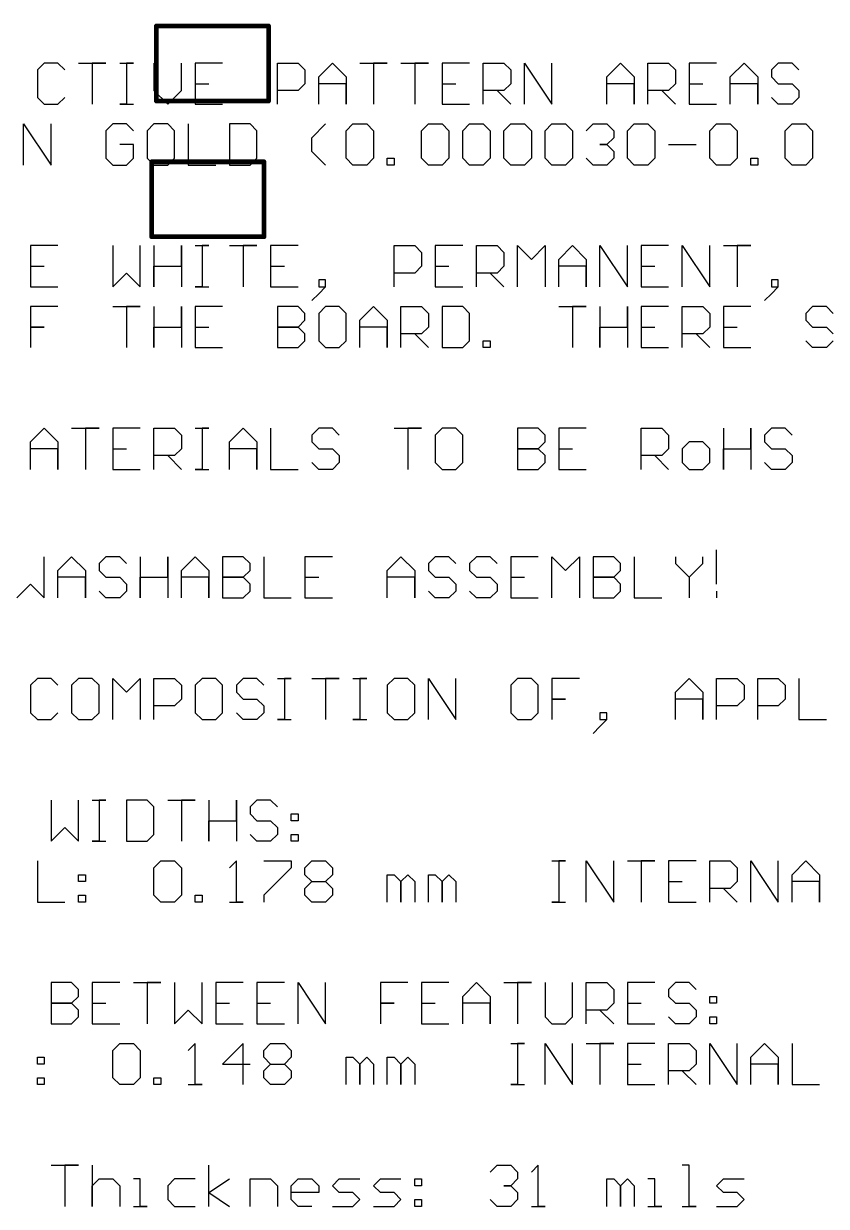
# Model space of a CAD drawing. Header units: millimetres. Extents: x 1.5 to 19.4, y 0 to 11.5.
# Drawn here: x 11.621 to 13.309, y 6.268 to 8.754 of the extents above; entities that cross this region are included whole.
import ezdxf

# ---------------------------------------------------------------- set-up
doc = ezdxf.new("R2010")
doc.units = ezdxf.units.MM
doc.header["$MEASUREMENT"] = 0
doc.layers.add('DrillDrawing', color=1, linetype='Continuous')
doc.layers.add('Mechanical17', color=56, linetype='Continuous')

msp = doc.modelspace()

# ---------------------------------------------------------------- linework, layer by layer
at = {"layer": 'DrillDrawing', "const_width": 0.01}
for points in [[(11.8996, 8.5915), (11.8996, 8.749)], [(11.8996, 8.749), (12.1358, 8.749)], [(12.1358, 8.5915), (12.1358, 8.749)], [(11.8996, 8.5915), (12.1358, 8.5915)], [(11.8898, 8.4636), (12.126, 8.4636)], [(11.8898, 8.3061), (11.8898, 8.4636)], [(12.126, 8.3061), (12.126, 8.4636)], [(11.8898, 8.3061), (12.126, 8.3061)]]:
    msp.add_lwpolyline(points, dxfattribs=at)
at = {"layer": 'DrillDrawing', "const_width": 0.005}
for points in [[(11.8971, 8.749, 1), (11.9021, 8.749, 1)], [(11.8971, 8.749, 1), (11.9021, 8.749, 1)], [(12.1333, 8.749, 1), (12.1383, 8.749, 1)], [(12.1333, 8.749, 1), (12.1383, 8.749, 1)], [(11.8971, 8.5915, 1), (11.9021, 8.5915, 1)], [(11.8971, 8.5915, 1), (11.9021, 8.5915, 1)], [(12.1333, 8.5915, 1), (12.1383, 8.5915, 1)], [(12.1333, 8.5915, 1), (12.1383, 8.5915, 1)], [(11.8873, 8.4636, 1), (11.8923, 8.4636, 1)], [(11.8873, 8.4636, 1), (11.8923, 8.4636, 1)], [(12.1235, 8.4636, 1), (12.1285, 8.4636, 1)], [(12.1235, 8.4636, 1), (12.1285, 8.4636, 1)], [(11.8873, 8.3061, 1), (11.8923, 8.3061, 1)], [(11.8873, 8.3061, 1), (11.8923, 8.3061, 1)], [(12.1235, 8.3061, 1), (12.1285, 8.3061, 1)], [(12.1235, 8.3061, 1), (12.1285, 8.3061, 1)]]:
    msp.add_lwpolyline(points, format="xyb", close=True, dxfattribs=at)
at = {"layer": 'Mechanical17'}
for p, q in [((11.6638, 8.6711), (11.6494, 8.6566)), ((11.6494, 8.6566), (11.6494, 8.5989)), ((11.6927, 8.6711), (11.6638, 8.6711)), ((11.7071, 8.6566), (11.6927, 8.6711)), ((11.736, 8.6711), (11.7937, 8.6711)), ((11.7937, 8.6711), (11.7648, 8.6711)), ((11.7648, 8.6711), (11.7648, 8.5845)), ((11.8226, 8.6711), (11.8514, 8.6711)), ((11.8514, 8.6711), (11.837, 8.6711)), ((11.837, 8.6711), (11.837, 8.5845)), ((11.8947, 8.6711), (11.8947, 8.6133)), ((11.9524, 8.6133), (11.9524, 8.6711)), ((12.039, 8.6711), (11.9813, 8.6711)), ((11.9813, 8.6711), (11.9813, 8.5845)), ((12.1545, 8.5845), (12.1545, 8.6711)), ((12.1545, 8.6711), (12.1978, 8.6711)), ((12.1978, 8.6711), (12.2122, 8.6566)), ((12.2122, 8.6566), (12.2122, 8.6278)), ((12.2411, 8.6422), (12.2699, 8.6711)), ((12.2699, 8.6711), (12.2988, 8.6422)), ((12.3276, 8.6711), (12.3854, 8.6711)), ((12.3854, 8.6711), (12.3565, 8.6711)), ((12.3565, 8.6711), (12.3565, 8.5845)), ((12.4142, 8.6711), (12.472, 8.6711)), ((12.472, 8.6711), (12.4431, 8.6711)), ((12.4431, 8.6711), (12.4431, 8.5845)), ((12.5585, 8.6711), (12.5008, 8.6711)), ((12.5008, 8.6711), (12.5008, 8.5845)), ((12.5874, 8.5845), (12.5874, 8.6711)), ((12.5874, 8.6711), (12.6307, 8.6711)), ((12.6307, 8.6711), (12.6451, 8.6566)), ((12.6451, 8.6566), (12.6451, 8.6278)), ((12.674, 8.5845), (12.674, 8.6711)), ((12.674, 8.6711), (12.7317, 8.5845)), ((12.7317, 8.5845), (12.7317, 8.6711)), ((12.8472, 8.6422), (12.876, 8.6711)), ((12.876, 8.6711), (12.9049, 8.6422)), ((12.9337, 8.5845), (12.9337, 8.6711)), ((12.9337, 8.6711), (12.977, 8.6711)), ((12.977, 8.6711), (12.9915, 8.6566)), ((12.9915, 8.6566), (12.9915, 8.6278)), ((13.0781, 8.6711), (13.0203, 8.6711)), ((13.0203, 8.6711), (13.0203, 8.5845)), ((13.1069, 8.6422), (13.1358, 8.6711)), ((13.1358, 8.6711), (13.1646, 8.6422)), ((13.2079, 8.6711), (13.1935, 8.6566)), ((13.1935, 8.6566), (13.1935, 8.6422)), ((13.2368, 8.6711), (13.2079, 8.6711)), ((13.2512, 8.6566), (13.2368, 8.6711)), ((11.9813, 8.6278), (12.0102, 8.6278)), ((12.2122, 8.6278), (12.1978, 8.6133)), ((12.2411, 8.5845), (12.2411, 8.6422)), ((12.2988, 8.6278), (12.2411, 8.6278)), ((12.2988, 8.6422), (12.2988, 8.5845)), ((12.2988, 8.5845), (12.2988, 8.6278)), ((12.5008, 8.6278), (12.5297, 8.6278)), ((12.6451, 8.6278), (12.6307, 8.6133)), ((12.8472, 8.5845), (12.8472, 8.6422)), ((12.9049, 8.6278), (12.8472, 8.6278)), ((12.9049, 8.6422), (12.9049, 8.5845)), ((12.9049, 8.5845), (12.9049, 8.6278)), ((12.9915, 8.6278), (12.977, 8.6133)), ((13.0203, 8.6278), (13.0492, 8.6278)), ((13.1069, 8.5845), (13.1069, 8.6422)), ((13.1646, 8.6278), (13.1069, 8.6278)), ((13.1646, 8.6422), (13.1646, 8.5845)), ((13.1646, 8.5845), (13.1646, 8.6278)), ((13.1935, 8.6422), (13.2079, 8.6278)), ((13.2079, 8.6278), (13.2368, 8.6278)), ((13.2368, 8.6278), (13.2512, 8.6133)), ((11.8947, 8.6133), (11.9236, 8.5845)), ((11.9236, 8.5845), (11.9524, 8.6133)), ((12.1978, 8.6133), (12.1545, 8.6133)), ((12.6307, 8.6133), (12.5874, 8.6133)), ((12.6163, 8.6133), (12.6451, 8.5845)), ((12.977, 8.6133), (12.9337, 8.6133)), ((12.9626, 8.6133), (12.9915, 8.5845)), ((13.2512, 8.6133), (13.2512, 8.5989)), ((11.6494, 8.5989), (11.6638, 8.5845)), ((11.6638, 8.5845), (11.6927, 8.5845)), ((11.6927, 8.5845), (11.7071, 8.5989)), ((11.837, 8.5845), (11.8226, 8.5845)), ((11.8226, 8.5845), (11.8514, 8.5845)), ((11.9813, 8.5845), (12.039, 8.5845)), ((12.5008, 8.5845), (12.5585, 8.5845)), ((13.0203, 8.5845), (13.0781, 8.5845)), ((13.2079, 8.5845), (13.1935, 8.5989)), ((13.2368, 8.5845), (13.2079, 8.5845)), ((13.2512, 8.5989), (13.2368, 8.5845)), ((11.6205, 8.4566), (11.6205, 8.5432)), ((11.6205, 8.5432), (11.6782, 8.4566)), ((11.6782, 8.4566), (11.6782, 8.5432)), ((11.8081, 8.5432), (11.7937, 8.5287)), ((11.7937, 8.5287), (11.7937, 8.471)), ((11.837, 8.5432), (11.8081, 8.5432)), ((11.8514, 8.5287), (11.837, 8.5432)), ((11.8947, 8.5432), (11.8803, 8.5287)), ((11.8803, 8.5287), (11.8803, 8.471)), ((11.9236, 8.5432), (11.8947, 8.5432)), ((11.938, 8.5287), (11.9236, 8.5432)), ((11.938, 8.471), (11.938, 8.5287)), ((11.9669, 8.5432), (11.9669, 8.4566)), ((12.0535, 8.5432), (12.0535, 8.4566)), ((12.0967, 8.5432), (12.0535, 8.5432)), ((12.1112, 8.5287), (12.0967, 8.5432)), ((12.1112, 8.471), (12.1112, 8.5287)), ((12.2266, 8.5143), (12.2555, 8.5432)), ((12.2988, 8.5287), (12.3132, 8.5432)), ((12.2988, 8.471), (12.2988, 8.5287)), ((12.3132, 8.5432), (12.3421, 8.5432)), ((12.3421, 8.5432), (12.3565, 8.5287)), ((12.3565, 8.5287), (12.3565, 8.471)), ((12.4575, 8.5287), (12.472, 8.5432)), ((12.4575, 8.471), (12.4575, 8.5287)), ((12.472, 8.5432), (12.5008, 8.5432)), ((12.5008, 8.5432), (12.5152, 8.5287)), ((12.5152, 8.5287), (12.5152, 8.471)), ((12.5441, 8.5287), (12.5585, 8.5432)), ((12.5441, 8.471), (12.5441, 8.5287)), ((12.5585, 8.5432), (12.5874, 8.5432)), ((12.5874, 8.5432), (12.6018, 8.5287)), ((12.6018, 8.5287), (12.6018, 8.471)), ((12.6307, 8.5287), (12.6451, 8.5432)), ((12.6307, 8.471), (12.6307, 8.5287)), ((12.6451, 8.5432), (12.674, 8.5432)), ((12.674, 8.5432), (12.6884, 8.5287)), ((12.6884, 8.5287), (12.6884, 8.471)), ((12.7173, 8.5287), (12.7317, 8.5432)), ((12.7173, 8.471), (12.7173, 8.5287)), ((12.7317, 8.5432), (12.7606, 8.5432)), ((12.7606, 8.5432), (12.775, 8.5287)), ((12.775, 8.5287), (12.775, 8.471)), ((12.8039, 8.5287), (12.8183, 8.5432)), ((12.8183, 8.5432), (12.8472, 8.5432)), ((12.8472, 8.5432), (12.8616, 8.5287)), ((12.8616, 8.5287), (12.8616, 8.5143)), ((12.8905, 8.5287), (12.9049, 8.5432)), ((12.8905, 8.471), (12.8905, 8.5287)), ((12.9049, 8.5432), (12.9337, 8.5432)), ((12.9337, 8.5432), (12.9482, 8.5287)), ((12.9482, 8.5287), (12.9482, 8.471)), ((13.0636, 8.5287), (13.0781, 8.5432)), ((13.0636, 8.471), (13.0636, 8.5287)), ((13.0781, 8.5432), (13.1069, 8.5432)), ((13.1069, 8.5432), (13.1213, 8.5287)), ((13.1213, 8.5287), (13.1213, 8.471)), ((13.2224, 8.5287), (13.2368, 8.5432)), ((13.2224, 8.471), (13.2224, 8.5287)), ((13.2368, 8.5432), (13.2657, 8.5432)), ((13.2657, 8.5432), (13.2801, 8.5287)), ((13.2801, 8.5287), (13.2801, 8.471)), ((12.2266, 8.4854), (12.2266, 8.5143)), ((12.8616, 8.5143), (12.8472, 8.4999)), ((11.8514, 8.4999), (11.8226, 8.4999)), ((11.8514, 8.471), (11.8514, 8.4999)), ((12.2555, 8.4566), (12.2266, 8.4854)), ((12.8472, 8.4999), (12.8327, 8.4999)), ((12.8327, 8.4999), (12.8472, 8.4999)), ((12.8472, 8.4999), (12.8616, 8.4854)), ((12.8616, 8.4854), (12.8616, 8.471)), ((12.977, 8.4999), (13.0348, 8.4999)), ((11.7937, 8.471), (11.8081, 8.4566)), ((11.8081, 8.4566), (11.837, 8.4566)), ((11.837, 8.4566), (11.8514, 8.471)), ((11.8803, 8.471), (11.8947, 8.4566)), ((11.8947, 8.4566), (11.9236, 8.4566)), ((11.9236, 8.4566), (11.938, 8.471)), ((11.9669, 8.4566), (12.0246, 8.4566)), ((12.0535, 8.4566), (12.0967, 8.4566)), ((12.0967, 8.4566), (12.1112, 8.471)), ((12.3132, 8.4566), (12.2988, 8.471)), ((12.3421, 8.4566), (12.3132, 8.4566)), ((12.3565, 8.471), (12.3421, 8.4566)), ((12.3854, 8.4566), (12.3854, 8.471)), ((12.3854, 8.471), (12.3998, 8.471)), ((12.3998, 8.4566), (12.3854, 8.4566)), ((12.3998, 8.471), (12.3998, 8.4566)), ((12.472, 8.4566), (12.4575, 8.471)), ((12.5008, 8.4566), (12.472, 8.4566)), ((12.5152, 8.471), (12.5008, 8.4566)), ((12.5585, 8.4566), (12.5441, 8.471)), ((12.5874, 8.4566), (12.5585, 8.4566)), ((12.6018, 8.471), (12.5874, 8.4566)), ((12.6451, 8.4566), (12.6307, 8.471)), ((12.674, 8.4566), (12.6451, 8.4566)), ((12.6884, 8.471), (12.674, 8.4566)), ((12.7317, 8.4566), (12.7173, 8.471)), ((12.7606, 8.4566), (12.7317, 8.4566)), ((12.775, 8.471), (12.7606, 8.4566)), ((12.8183, 8.4566), (12.8039, 8.471)), ((12.8472, 8.4566), (12.8183, 8.4566)), ((12.8616, 8.471), (12.8472, 8.4566)), ((12.9049, 8.4566), (12.8905, 8.471)), ((12.9337, 8.4566), (12.9049, 8.4566)), ((12.9482, 8.471), (12.9337, 8.4566)), ((13.0781, 8.4566), (13.0636, 8.471)), ((13.1069, 8.4566), (13.0781, 8.4566)), ((13.1213, 8.471), (13.1069, 8.4566)), ((13.1502, 8.4566), (13.1502, 8.471)), ((13.1502, 8.471), (13.1646, 8.471)), ((13.1646, 8.4566), (13.1502, 8.4566)), ((13.1646, 8.471), (13.1646, 8.4566)), ((13.2368, 8.4566), (13.2224, 8.471)), ((13.2657, 8.4566), (13.2368, 8.4566)), ((13.2801, 8.471), (13.2657, 8.4566)), ((11.6927, 8.2874), (11.635, 8.2874)), ((11.635, 8.2874), (11.635, 8.2008)), ((11.8081, 8.2874), (11.8081, 8.2008)), ((11.8658, 8.2008), (11.8658, 8.2874)), ((11.8947, 8.2874), (11.8947, 8.2008)), ((11.9524, 8.2441), (11.9524, 8.2874)), ((11.9524, 8.2874), (11.9524, 8.2008)), ((11.9813, 8.2874), (12.0102, 8.2874)), ((12.0102, 8.2874), (11.9957, 8.2874)), ((11.9957, 8.2874), (11.9957, 8.2008)), ((12.0535, 8.2874), (12.1112, 8.2874)), ((12.1112, 8.2874), (12.0823, 8.2874)), ((12.0823, 8.2874), (12.0823, 8.2008)), ((12.1978, 8.2874), (12.14, 8.2874)), ((12.14, 8.2874), (12.14, 8.2008)), ((12.3998, 8.2008), (12.3998, 8.2874)), ((12.3998, 8.2874), (12.4431, 8.2874)), ((12.4431, 8.2874), (12.4575, 8.2729)), ((12.5441, 8.2874), (12.4864, 8.2874)), ((12.4864, 8.2874), (12.4864, 8.2008)), ((12.573, 8.2008), (12.573, 8.2874)), ((12.573, 8.2874), (12.6163, 8.2874)), ((12.6163, 8.2874), (12.6307, 8.2729)), ((12.6596, 8.2008), (12.6596, 8.2874)), ((12.6596, 8.2874), (12.6884, 8.2585)), ((12.6884, 8.2585), (12.7173, 8.2874)), ((12.7173, 8.2874), (12.7173, 8.2008)), ((12.7461, 8.2585), (12.775, 8.2874)), ((12.775, 8.2874), (12.8039, 8.2585)), ((12.8327, 8.2008), (12.8327, 8.2874)), ((12.8327, 8.2874), (12.8905, 8.2008)), ((12.8905, 8.2008), (12.8905, 8.2874)), ((12.977, 8.2874), (12.9193, 8.2874)), ((12.9193, 8.2874), (12.9193, 8.2008)), ((13.0059, 8.2008), (13.0059, 8.2874)), ((13.0059, 8.2874), (13.0636, 8.2008)), ((13.0636, 8.2008), (13.0636, 8.2874)), ((13.0925, 8.2874), (13.1502, 8.2874)), ((13.1502, 8.2874), (13.1213, 8.2874)), ((13.1213, 8.2874), (13.1213, 8.2008)), ((12.4575, 8.2729), (12.4575, 8.2441)), ((12.6307, 8.2729), (12.6307, 8.2441)), ((12.7461, 8.2008), (12.7461, 8.2585)), ((12.8039, 8.2585), (12.8039, 8.2008)), ((11.635, 8.2441), (11.6638, 8.2441)), ((11.8081, 8.2008), (11.837, 8.2296)), ((11.837, 8.2296), (11.8658, 8.2008)), ((11.8947, 8.2008), (11.8947, 8.2441)), ((11.8947, 8.2441), (11.9524, 8.2441)), ((12.14, 8.2441), (12.1689, 8.2441)), ((12.4431, 8.2296), (12.3998, 8.2296)), ((12.4575, 8.2441), (12.4431, 8.2296)), ((12.4864, 8.2441), (12.5152, 8.2441)), ((12.6163, 8.2296), (12.573, 8.2296)), ((12.6018, 8.2296), (12.6307, 8.2008)), ((12.6307, 8.2441), (12.6163, 8.2296)), ((12.8039, 8.2441), (12.7461, 8.2441)), ((12.8039, 8.2008), (12.8039, 8.2441)), ((12.9193, 8.2441), (12.9482, 8.2441)), ((12.2555, 8.2152), (12.2411, 8.2152)), ((12.2411, 8.2152), (12.2411, 8.2008)), ((12.2555, 8.2008), (12.2555, 8.2152)), ((13.2079, 8.2152), (13.1935, 8.2152)), ((13.1935, 8.2152), (13.1935, 8.2008)), ((13.2079, 8.2008), (13.2079, 8.2152)), ((11.635, 8.2008), (11.6927, 8.2008)), ((11.9957, 8.2008), (11.9813, 8.2008)), ((11.9813, 8.2008), (12.0102, 8.2008)), ((12.14, 8.2008), (12.1978, 8.2008)), ((12.2411, 8.1863), (12.2266, 8.1719)), ((12.2411, 8.1863), (12.2555, 8.2008)), ((12.2411, 8.2008), (12.2555, 8.2008)), ((12.2555, 8.2008), (12.2411, 8.1863)), ((12.4864, 8.2008), (12.5441, 8.2008)), ((12.9193, 8.2008), (12.977, 8.2008)), ((13.1935, 8.1863), (13.1791, 8.1719)), ((13.1935, 8.1863), (13.2079, 8.2008)), ((13.1935, 8.2008), (13.2079, 8.2008)), ((13.2079, 8.2008), (13.1935, 8.1863)), ((11.6927, 8.1594), (11.635, 8.1594)), ((11.635, 8.1594), (11.635, 8.1162)), ((11.8081, 8.1594), (11.8658, 8.1594)), ((11.8658, 8.1594), (11.837, 8.1594)), ((11.837, 8.1594), (11.837, 8.0729)), ((11.8947, 8.1594), (11.8947, 8.0729)), ((11.9524, 8.1162), (11.9524, 8.1594)), ((11.9524, 8.1594), (11.9524, 8.0729)), ((12.039, 8.1594), (11.9813, 8.1594)), ((11.9813, 8.1594), (11.9813, 8.0729)), ((12.1545, 8.1594), (12.1545, 8.0729)), ((12.1978, 8.1594), (12.1545, 8.1594)), ((12.2122, 8.145), (12.1978, 8.1594)), ((12.2555, 8.1594), (12.2411, 8.145)), ((12.2843, 8.1594), (12.2555, 8.1594)), ((12.2988, 8.145), (12.2843, 8.1594)), ((12.3276, 8.1306), (12.3565, 8.1594)), ((12.3565, 8.1594), (12.3854, 8.1306)), ((12.4142, 8.0729), (12.4142, 8.1594)), ((12.4142, 8.1594), (12.4575, 8.1594)), ((12.4575, 8.1594), (12.472, 8.145)), ((12.5008, 8.1594), (12.5008, 8.0729)), ((12.5441, 8.1594), (12.5008, 8.1594)), ((12.5585, 8.145), (12.5441, 8.1594)), ((12.7461, 8.1594), (12.8039, 8.1594)), ((12.8039, 8.1594), (12.775, 8.1594)), ((12.775, 8.1594), (12.775, 8.0729)), ((12.8327, 8.1594), (12.8327, 8.0729)), ((12.8905, 8.1162), (12.8905, 8.1594)), ((12.8905, 8.1594), (12.8905, 8.0729)), ((12.977, 8.1594), (12.9193, 8.1594)), ((12.9193, 8.1594), (12.9193, 8.0729)), ((13.0059, 8.0729), (13.0059, 8.1594)), ((13.0059, 8.1594), (13.0492, 8.1594)), ((13.0492, 8.1594), (13.0636, 8.145)), ((13.1502, 8.1594), (13.0925, 8.1594)), ((13.0925, 8.1594), (13.0925, 8.0729)), ((13.2801, 8.1594), (13.2657, 8.145)), ((13.309, 8.1594), (13.2801, 8.1594)), ((13.3234, 8.145), (13.309, 8.1594)), ((12.1978, 8.1162), (12.2122, 8.1306)), ((12.2122, 8.1306), (12.2122, 8.145)), ((12.2411, 8.145), (12.2411, 8.0873)), ((12.2988, 8.0873), (12.2988, 8.145)), ((12.3276, 8.0729), (12.3276, 8.1306)), ((12.3854, 8.1306), (12.3854, 8.0729)), ((12.472, 8.145), (12.472, 8.1162)), ((12.5585, 8.0873), (12.5585, 8.145)), ((13.0636, 8.145), (13.0636, 8.1162)), ((13.2657, 8.145), (13.2657, 8.1306)), ((13.2657, 8.1306), (13.2801, 8.1162)), ((11.635, 8.1162), (11.6638, 8.1162)), ((11.6638, 8.1162), (11.635, 8.1162)), ((11.635, 8.1162), (11.635, 8.0729)), ((11.8947, 8.0729), (11.8947, 8.1162)), ((11.8947, 8.1162), (11.9524, 8.1162)), ((11.9813, 8.1162), (12.0102, 8.1162)), ((12.1978, 8.1162), (12.1545, 8.1162)), ((12.1545, 8.1162), (12.1978, 8.1162)), ((12.2122, 8.1017), (12.1978, 8.1162)), ((12.3854, 8.1162), (12.3276, 8.1162)), ((12.3854, 8.0729), (12.3854, 8.1162)), ((12.472, 8.1162), (12.4575, 8.1017)), ((12.8327, 8.0729), (12.8327, 8.1162)), ((12.8327, 8.1162), (12.8905, 8.1162)), ((12.9193, 8.1162), (12.9482, 8.1162)), ((13.0636, 8.1162), (13.0492, 8.1017)), ((13.0925, 8.1162), (13.1213, 8.1162)), ((13.2801, 8.1162), (13.309, 8.1162)), ((13.309, 8.1162), (13.3234, 8.1017)), ((12.1978, 8.0729), (12.2122, 8.0873)), ((12.2122, 8.0873), (12.2122, 8.1017)), ((12.2411, 8.0873), (12.2555, 8.0729)), ((12.2843, 8.0729), (12.2988, 8.0873)), ((12.4575, 8.1017), (12.4142, 8.1017)), ((12.4431, 8.1017), (12.472, 8.0729)), ((12.5441, 8.0729), (12.5585, 8.0873)), ((12.5874, 8.0729), (12.5874, 8.0873)), ((12.5874, 8.0873), (12.6018, 8.0873)), ((12.6018, 8.0873), (12.6018, 8.0729)), ((13.0492, 8.1017), (13.0059, 8.1017)), ((13.0348, 8.1017), (13.0636, 8.0729)), ((13.2801, 8.0729), (13.2657, 8.0873)), ((13.3234, 8.0873), (13.309, 8.0729)), ((11.9813, 8.0729), (12.039, 8.0729)), ((12.1545, 8.0729), (12.1978, 8.0729)), ((12.2555, 8.0729), (12.2843, 8.0729)), ((12.5008, 8.0729), (12.5441, 8.0729)), ((12.6018, 8.0729), (12.5874, 8.0729)), ((12.9193, 8.0729), (12.977, 8.0729)), ((13.0925, 8.0729), (13.1502, 8.0729)), ((13.309, 8.0729), (13.2801, 8.0729)), ((11.635, 7.8748), (11.6638, 7.9036)), ((11.6638, 7.9036), (11.6927, 7.8748)), ((11.7215, 7.9036), (11.7793, 7.9036)), ((11.7793, 7.9036), (11.7504, 7.9036)), ((11.7504, 7.9036), (11.7504, 7.8171)), ((11.8658, 7.9036), (11.8081, 7.9036)), ((11.8081, 7.9036), (11.8081, 7.8171)), ((11.8947, 7.8171), (11.8947, 7.9036)), ((11.8947, 7.9036), (11.938, 7.9036)), ((11.938, 7.9036), (11.9524, 7.8892)), ((11.9524, 7.8892), (11.9524, 7.8603)), ((11.9813, 7.9036), (12.0102, 7.9036)), ((12.0102, 7.9036), (11.9957, 7.9036)), ((11.9957, 7.9036), (11.9957, 7.8171)), ((12.0535, 7.8748), (12.0823, 7.9036)), ((12.0823, 7.9036), (12.1112, 7.8748)), ((12.14, 7.9036), (12.14, 7.8171)), ((12.2411, 7.9036), (12.2266, 7.8892)), ((12.2266, 7.8892), (12.2266, 7.8748)), ((12.2699, 7.9036), (12.2411, 7.9036)), ((12.2843, 7.8892), (12.2699, 7.9036)), ((12.3998, 7.9036), (12.4575, 7.9036)), ((12.4575, 7.9036), (12.4287, 7.9036)), ((12.4287, 7.9036), (12.4287, 7.8171)), ((12.5008, 7.9036), (12.4864, 7.8892)), ((12.4864, 7.8892), (12.4864, 7.8315)), ((12.5297, 7.9036), (12.5008, 7.9036)), ((12.5441, 7.8892), (12.5297, 7.9036)), ((12.5441, 7.8315), (12.5441, 7.8892)), ((12.6596, 7.9036), (12.6596, 7.8171)), ((12.7028, 7.9036), (12.6596, 7.9036)), ((12.7173, 7.8892), (12.7028, 7.9036)), ((12.7173, 7.8748), (12.7173, 7.8892)), ((12.8039, 7.9036), (12.7461, 7.9036)), ((12.7461, 7.9036), (12.7461, 7.8171)), ((12.9193, 7.8171), (12.9193, 7.9036)), ((12.9193, 7.9036), (12.9626, 7.9036)), ((12.9626, 7.9036), (12.977, 7.8892)), ((12.977, 7.8892), (12.977, 7.8603)), ((13.0925, 7.9036), (13.0925, 7.8171)), ((13.1502, 7.8603), (13.1502, 7.9036)), ((13.1502, 7.9036), (13.1502, 7.8171)), ((13.1935, 7.9036), (13.1791, 7.8892)), ((13.1791, 7.8892), (13.1791, 7.8748)), ((13.2224, 7.9036), (13.1935, 7.9036)), ((13.2368, 7.8892), (13.2224, 7.9036)), ((11.635, 7.8171), (11.635, 7.8748)), ((11.6927, 7.8603), (11.635, 7.8603)), ((11.6927, 7.8748), (11.6927, 7.8171)), ((11.6927, 7.8171), (11.6927, 7.8603)), ((11.8081, 7.8603), (11.837, 7.8603)), ((11.9524, 7.8603), (11.938, 7.8459)), ((12.0535, 7.8171), (12.0535, 7.8748)), ((12.1112, 7.8603), (12.0535, 7.8603)), ((12.1112, 7.8748), (12.1112, 7.8171)), ((12.1112, 7.8171), (12.1112, 7.8603)), ((12.2266, 7.8748), (12.2411, 7.8603)), ((12.2411, 7.8603), (12.2699, 7.8603)), ((12.2699, 7.8603), (12.2843, 7.8459)), ((12.7028, 7.8603), (12.6596, 7.8603)), ((12.6596, 7.8603), (12.7028, 7.8603)), ((12.7028, 7.8603), (12.7173, 7.8748)), ((12.7173, 7.8459), (12.7028, 7.8603)), ((12.7461, 7.8603), (12.775, 7.8603)), ((12.977, 7.8603), (12.9626, 7.8459)), ((13.0203, 7.8748), (13.0059, 7.8603)), ((13.0059, 7.8603), (13.0059, 7.8315)), ((13.0492, 7.8748), (13.0203, 7.8748)), ((13.0636, 7.8603), (13.0492, 7.8748)), ((13.0636, 7.8315), (13.0636, 7.8603)), ((13.0925, 7.8171), (13.0925, 7.8603)), ((13.0925, 7.8603), (13.1502, 7.8603)), ((13.1791, 7.8748), (13.1935, 7.8603)), ((13.1935, 7.8603), (13.2224, 7.8603)), ((13.2224, 7.8603), (13.2368, 7.8459)), ((11.938, 7.8459), (11.8947, 7.8459)), ((11.9236, 7.8459), (11.9524, 7.8171)), ((12.2843, 7.8459), (12.2843, 7.8315)), ((12.7173, 7.8315), (12.7173, 7.8459)), ((12.9626, 7.8459), (12.9193, 7.8459)), ((12.9482, 7.8459), (12.977, 7.8171)), ((13.2368, 7.8459), (13.2368, 7.8315)), ((11.8081, 7.8171), (11.8658, 7.8171)), ((11.9957, 7.8171), (11.9813, 7.8171)), ((11.9813, 7.8171), (12.0102, 7.8171)), ((12.14, 7.8171), (12.1978, 7.8171)), ((12.2411, 7.8171), (12.2266, 7.8315)), ((12.2699, 7.8171), (12.2411, 7.8171)), ((12.2843, 7.8315), (12.2699, 7.8171)), ((12.4864, 7.8315), (12.5008, 7.8171)), ((12.5008, 7.8171), (12.5297, 7.8171)), ((12.5297, 7.8171), (12.5441, 7.8315)), ((12.6596, 7.8171), (12.7028, 7.8171)), ((12.7028, 7.8171), (12.7173, 7.8315)), ((12.7461, 7.8171), (12.8039, 7.8171)), ((13.0059, 7.8315), (13.0203, 7.8171)), ((13.0203, 7.8171), (13.0492, 7.8171)), ((13.0492, 7.8171), (13.0636, 7.8315)), ((13.1935, 7.8171), (13.1791, 7.8315)), ((13.2224, 7.8171), (13.1935, 7.8171)), ((13.2368, 7.8315), (13.2224, 7.8171)), ((11.6638, 7.5468), (11.6638, 7.6334)), ((11.6927, 7.6045), (11.7215, 7.6334)), ((11.7215, 7.6334), (11.7504, 7.6045)), ((11.7937, 7.6334), (11.7793, 7.619)), ((11.8226, 7.6334), (11.7937, 7.6334)), ((11.837, 7.619), (11.8226, 7.6334)), ((11.8658, 7.6334), (11.8658, 7.5468)), ((11.9236, 7.5901), (11.9236, 7.6334)), ((11.9236, 7.6334), (11.9236, 7.5468)), ((11.9524, 7.6045), (11.9813, 7.6334)), ((11.9813, 7.6334), (12.0102, 7.6045)), ((12.039, 7.6334), (12.039, 7.5468)), ((12.0823, 7.6334), (12.039, 7.6334)), ((12.0967, 7.619), (12.0823, 7.6334)), ((12.1256, 7.6334), (12.1256, 7.5468)), ((12.2699, 7.6334), (12.2122, 7.6334)), ((12.2122, 7.6334), (12.2122, 7.5468)), ((12.3854, 7.6045), (12.4142, 7.6334)), ((12.4142, 7.6334), (12.4431, 7.6045)), ((12.4864, 7.6334), (12.472, 7.619)), ((12.5152, 7.6334), (12.4864, 7.6334)), ((12.5297, 7.619), (12.5152, 7.6334)), ((12.573, 7.6334), (12.5585, 7.619)), ((12.6018, 7.6334), (12.573, 7.6334)), ((12.6163, 7.619), (12.6018, 7.6334)), ((12.7028, 7.6334), (12.6451, 7.6334)), ((12.6451, 7.6334), (12.6451, 7.5468)), ((12.7317, 7.5468), (12.7317, 7.6334)), ((12.7317, 7.6334), (12.7606, 7.6045)), ((12.7606, 7.6045), (12.7894, 7.6334)), ((12.7894, 7.6334), (12.7894, 7.5468)), ((12.8183, 7.6334), (12.8183, 7.5468)), ((12.8616, 7.6334), (12.8183, 7.6334)), ((12.876, 7.619), (12.8616, 7.6334)), ((12.9049, 7.6334), (12.9049, 7.5468)), ((12.9915, 7.6334), (12.9915, 7.619)), ((13.0492, 7.619), (13.0492, 7.6334)), ((13.0781, 7.5757), (13.0781, 7.6478)), ((11.7793, 7.619), (11.7793, 7.6045)), ((12.0967, 7.6045), (12.0967, 7.619)), ((12.472, 7.619), (12.472, 7.6045)), ((12.5585, 7.619), (12.5585, 7.6045)), ((12.876, 7.6045), (12.876, 7.619)), ((12.9915, 7.619), (13.0203, 7.5901)), ((13.0203, 7.5901), (13.0492, 7.619)), ((11.6927, 7.5468), (11.6927, 7.6045)), ((11.7504, 7.5901), (11.6927, 7.5901)), ((11.7504, 7.6045), (11.7504, 7.5468)), ((11.7504, 7.5468), (11.7504, 7.5901)), ((11.7793, 7.6045), (11.7937, 7.5901)), ((11.7937, 7.5901), (11.8226, 7.5901)), ((11.8226, 7.5901), (11.837, 7.5757)), ((11.8658, 7.5468), (11.8658, 7.5901)), ((11.8658, 7.5901), (11.9236, 7.5901)), ((11.9524, 7.5468), (11.9524, 7.6045)), ((12.0102, 7.5901), (11.9524, 7.5901)), ((12.0102, 7.6045), (12.0102, 7.5468)), ((12.0102, 7.5468), (12.0102, 7.5901)), ((12.0823, 7.5901), (12.039, 7.5901)), ((12.039, 7.5901), (12.0823, 7.5901)), ((12.0823, 7.5901), (12.0967, 7.6045)), ((12.0967, 7.5757), (12.0823, 7.5901)), ((12.2122, 7.5901), (12.2411, 7.5901)), ((12.3854, 7.5468), (12.3854, 7.6045)), ((12.4431, 7.5901), (12.3854, 7.5901)), ((12.4431, 7.6045), (12.4431, 7.5468)), ((12.4431, 7.5468), (12.4431, 7.5901)), ((12.472, 7.6045), (12.4864, 7.5901)), ((12.4864, 7.5901), (12.5152, 7.5901)), ((12.5152, 7.5901), (12.5297, 7.5757)), ((12.5585, 7.6045), (12.573, 7.5901)), ((12.573, 7.5901), (12.6018, 7.5901)), ((12.6018, 7.5901), (12.6163, 7.5757)), ((12.6451, 7.5901), (12.674, 7.5901)), ((12.8616, 7.5901), (12.8183, 7.5901)), ((12.8183, 7.5901), (12.8616, 7.5901)), ((12.8616, 7.5901), (12.876, 7.6045)), ((12.876, 7.5757), (12.8616, 7.5901)), ((13.0203, 7.5901), (13.0203, 7.5468)), ((11.6061, 7.5468), (11.635, 7.5757)), ((11.635, 7.5757), (11.6638, 7.5468)), ((11.7937, 7.5468), (11.7793, 7.5612)), ((11.837, 7.5612), (11.8226, 7.5468)), ((11.837, 7.5757), (11.837, 7.5612)), ((12.0823, 7.5468), (12.0967, 7.5612)), ((12.0967, 7.5612), (12.0967, 7.5757)), ((12.4864, 7.5468), (12.472, 7.5612)), ((12.5297, 7.5612), (12.5152, 7.5468)), ((12.5297, 7.5757), (12.5297, 7.5612)), ((12.573, 7.5468), (12.5585, 7.5612)), ((12.6163, 7.5612), (12.6018, 7.5468)), ((12.6163, 7.5757), (12.6163, 7.5612)), ((12.8616, 7.5468), (12.876, 7.5612)), ((12.876, 7.5612), (12.876, 7.5757)), ((13.0781, 7.5612), (13.0781, 7.5468)), ((11.8226, 7.5468), (11.7937, 7.5468)), ((12.039, 7.5468), (12.0823, 7.5468)), ((12.1256, 7.5468), (12.1833, 7.5468)), ((12.2122, 7.5468), (12.2699, 7.5468)), ((12.5152, 7.5468), (12.4864, 7.5468)), ((12.6018, 7.5468), (12.573, 7.5468)), ((12.6451, 7.5468), (12.7028, 7.5468)), ((12.8183, 7.5468), (12.8616, 7.5468)), ((12.9049, 7.5468), (12.9626, 7.5468)), ((11.6494, 7.3776), (11.635, 7.3632)), ((11.635, 7.3632), (11.635, 7.3054)), ((11.6782, 7.3776), (11.6494, 7.3776)), ((11.6927, 7.3632), (11.6782, 7.3776)), ((11.736, 7.3776), (11.7215, 7.3632)), ((11.7215, 7.3632), (11.7215, 7.3054)), ((11.7648, 7.3776), (11.736, 7.3776)), ((11.7793, 7.3632), (11.7648, 7.3776)), ((11.7793, 7.3054), (11.7793, 7.3632)), ((11.8081, 7.291), (11.8081, 7.3776)), ((11.8081, 7.3776), (11.837, 7.3487)), ((11.837, 7.3487), (11.8658, 7.3776)), ((11.8658, 7.3776), (11.8658, 7.291)), ((11.8947, 7.291), (11.8947, 7.3776)), ((11.8947, 7.3776), (11.938, 7.3776)), ((11.938, 7.3776), (11.9524, 7.3632)), ((11.9524, 7.3632), (11.9524, 7.3343)), ((11.9957, 7.3776), (11.9813, 7.3632)), ((11.9813, 7.3632), (11.9813, 7.3054)), ((12.0246, 7.3776), (11.9957, 7.3776)), ((12.039, 7.3632), (12.0246, 7.3776)), ((12.039, 7.3054), (12.039, 7.3632)), ((12.0823, 7.3776), (12.0679, 7.3632)), ((12.0679, 7.3632), (12.0679, 7.3487)), ((12.1112, 7.3776), (12.0823, 7.3776)), ((12.1256, 7.3632), (12.1112, 7.3776)), ((12.1545, 7.3776), (12.1833, 7.3776)), ((12.1833, 7.3776), (12.1689, 7.3776)), ((12.1689, 7.3776), (12.1689, 7.291)), ((12.2266, 7.3776), (12.2843, 7.3776)), ((12.2843, 7.3776), (12.2555, 7.3776)), ((12.2555, 7.3776), (12.2555, 7.291)), ((12.3132, 7.3776), (12.3421, 7.3776)), ((12.3421, 7.3776), (12.3276, 7.3776)), ((12.3276, 7.3776), (12.3276, 7.291)), ((12.3998, 7.3776), (12.3854, 7.3632)), ((12.3854, 7.3632), (12.3854, 7.3054)), ((12.4287, 7.3776), (12.3998, 7.3776)), ((12.4431, 7.3632), (12.4287, 7.3776)), ((12.4431, 7.3054), (12.4431, 7.3632)), ((12.472, 7.291), (12.472, 7.3776)), ((12.472, 7.3776), (12.5297, 7.291)), ((12.5297, 7.291), (12.5297, 7.3776)), ((12.6596, 7.3776), (12.6451, 7.3632)), ((12.6451, 7.3632), (12.6451, 7.3054)), ((12.6884, 7.3776), (12.6596, 7.3776)), ((12.7028, 7.3632), (12.6884, 7.3776)), ((12.7028, 7.3054), (12.7028, 7.3632)), ((12.7894, 7.3776), (12.7317, 7.3776)), ((12.7317, 7.3776), (12.7317, 7.3343)), ((12.9915, 7.3487), (13.0203, 7.3776)), ((13.0203, 7.3776), (13.0492, 7.3487)), ((13.0781, 7.291), (13.0781, 7.3776)), ((13.0781, 7.3776), (13.1213, 7.3776)), ((13.1213, 7.3776), (13.1358, 7.3632)), ((13.1358, 7.3632), (13.1358, 7.3343)), ((13.1646, 7.291), (13.1646, 7.3776)), ((13.1646, 7.3776), (13.2079, 7.3776)), ((13.2079, 7.3776), (13.2224, 7.3632)), ((13.2224, 7.3632), (13.2224, 7.3343)), ((13.2512, 7.3776), (13.2512, 7.291)), ((12.0679, 7.3487), (12.0823, 7.3343)), ((12.9915, 7.291), (12.9915, 7.3487)), ((13.0492, 7.3487), (13.0492, 7.291)), ((11.938, 7.3199), (11.8947, 7.3199)), ((11.9524, 7.3343), (11.938, 7.3199)), ((12.0823, 7.3343), (12.1112, 7.3343)), ((12.1112, 7.3343), (12.1256, 7.3199)), ((12.1256, 7.3199), (12.1256, 7.3054)), ((12.7317, 7.3343), (12.7606, 7.3343)), ((12.7606, 7.3343), (12.7317, 7.3343)), ((12.7317, 7.3343), (12.7317, 7.291)), ((13.0492, 7.3343), (12.9915, 7.3343)), ((13.0492, 7.291), (13.0492, 7.3343)), ((13.1213, 7.3199), (13.0781, 7.3199)), ((13.1358, 7.3343), (13.1213, 7.3199)), ((13.2079, 7.3199), (13.1646, 7.3199)), ((13.2224, 7.3343), (13.2079, 7.3199)), ((11.635, 7.3054), (11.6494, 7.291)), ((11.6494, 7.291), (11.6782, 7.291)), ((11.6782, 7.291), (11.6927, 7.3054)), ((11.7215, 7.3054), (11.736, 7.291)), ((11.736, 7.291), (11.7648, 7.291)), ((11.7648, 7.291), (11.7793, 7.3054)), ((11.9813, 7.3054), (11.9957, 7.291)), ((11.9957, 7.291), (12.0246, 7.291)), ((12.0246, 7.291), (12.039, 7.3054)), ((12.0823, 7.291), (12.0679, 7.3054)), ((12.1112, 7.291), (12.0823, 7.291)), ((12.1256, 7.3054), (12.1112, 7.291)), ((12.1689, 7.291), (12.1545, 7.291)), ((12.1545, 7.291), (12.1833, 7.291)), ((12.3276, 7.291), (12.3132, 7.291)), ((12.3132, 7.291), (12.3421, 7.291)), ((12.3854, 7.3054), (12.3998, 7.291)), ((12.3998, 7.291), (12.4287, 7.291)), ((12.4287, 7.291), (12.4431, 7.3054)), ((12.6451, 7.3054), (12.6596, 7.291)), ((12.6596, 7.291), (12.6884, 7.291)), ((12.6884, 7.291), (12.7028, 7.3054)), ((12.8472, 7.3054), (12.8327, 7.3054)), ((12.8327, 7.3054), (12.8327, 7.291)), ((12.8327, 7.2766), (12.8472, 7.291)), ((12.8327, 7.291), (12.8472, 7.291)), ((12.8472, 7.291), (12.8327, 7.2766)), ((12.8472, 7.291), (12.8472, 7.3054)), ((13.2512, 7.291), (13.309, 7.291)), ((12.8327, 7.2766), (12.8183, 7.2621)), ((11.6782, 7.1218), (11.6782, 7.0352)), ((11.736, 7.0352), (11.736, 7.1218)), ((11.7648, 7.1218), (11.7937, 7.1218)), ((11.7937, 7.1218), (11.7793, 7.1218)), ((11.7793, 7.1218), (11.7793, 7.0352)), ((11.837, 7.1218), (11.837, 7.0352)), ((11.8803, 7.1218), (11.837, 7.1218)), ((11.8947, 7.1074), (11.8803, 7.1218)), ((11.9236, 7.1218), (11.9813, 7.1218)), ((11.9813, 7.1218), (11.9524, 7.1218)), ((11.9524, 7.1218), (11.9524, 7.0352)), ((12.0102, 7.1218), (12.0102, 7.0352)), ((12.0679, 7.0785), (12.0679, 7.1218)), ((12.0679, 7.1218), (12.0679, 7.0352)), ((12.1112, 7.1218), (12.0967, 7.1074)), ((12.14, 7.1218), (12.1112, 7.1218)), ((12.1545, 7.1074), (12.14, 7.1218)), ((11.8947, 7.0496), (11.8947, 7.1074)), ((12.0967, 7.1074), (12.0967, 7.0929)), ((12.0967, 7.0929), (12.1112, 7.0785)), ((12.1833, 7.0929), (12.1978, 7.0929)), ((12.1833, 7.0785), (12.1833, 7.0929)), ((12.1978, 7.0929), (12.1978, 7.0785)), ((11.6782, 7.0352), (11.7071, 7.0641)), ((11.7071, 7.0641), (11.736, 7.0352)), ((12.0102, 7.0352), (12.0102, 7.0785)), ((12.0102, 7.0785), (12.0679, 7.0785)), ((12.1112, 7.0785), (12.14, 7.0785)), ((12.14, 7.0785), (12.1545, 7.0641)), ((12.1545, 7.0641), (12.1545, 7.0496)), ((12.1978, 7.0785), (12.1833, 7.0785)), ((11.8803, 7.0352), (11.8947, 7.0496)), ((12.1112, 7.0352), (12.0967, 7.0496)), ((12.1545, 7.0496), (12.14, 7.0352)), ((12.1833, 7.0496), (12.1978, 7.0496)), ((12.1833, 7.0352), (12.1833, 7.0496)), ((12.1978, 7.0496), (12.1978, 7.0352)), ((11.7793, 7.0352), (11.7648, 7.0352)), ((11.7648, 7.0352), (11.7937, 7.0352)), ((11.837, 7.0352), (11.8803, 7.0352)), ((12.14, 7.0352), (12.1112, 7.0352)), ((12.1978, 7.0352), (12.1833, 7.0352)), ((11.6494, 6.9939), (11.6494, 6.9073)), ((11.8947, 6.9795), (11.9091, 6.9939)), ((11.9091, 6.9939), (11.938, 6.9939)), ((11.938, 6.9939), (11.9524, 6.9795)), ((12.0679, 6.9939), (12.0535, 6.9795)), ((12.0679, 6.9073), (12.0679, 6.9939)), ((12.1256, 6.9939), (12.1833, 6.9939)), ((12.1833, 6.9939), (12.1833, 6.9795)), ((12.2122, 6.9795), (12.2266, 6.9939)), ((12.2266, 6.9939), (12.2555, 6.9939)), ((12.2555, 6.9939), (12.2699, 6.9795)), ((12.7317, 6.9939), (12.7606, 6.9939)), ((12.7606, 6.9939), (12.7461, 6.9939)), ((12.7461, 6.9939), (12.7461, 6.9073)), ((12.8039, 6.9073), (12.8039, 6.9939)), ((12.8039, 6.9939), (12.8616, 6.9073)), ((12.8616, 6.9073), (12.8616, 6.9939)), ((12.8905, 6.9939), (12.9482, 6.9939)), ((12.9482, 6.9939), (12.9193, 6.9939)), ((12.9193, 6.9939), (12.9193, 6.9073)), ((13.0348, 6.9939), (12.977, 6.9939)), ((12.977, 6.9939), (12.977, 6.9073)), ((13.0636, 6.9073), (13.0636, 6.9939)), ((13.0636, 6.9939), (13.1069, 6.9939)), ((13.1069, 6.9939), (13.1213, 6.9795)), ((13.1502, 6.9073), (13.1502, 6.9939)), ((13.1502, 6.9939), (13.2079, 6.9073)), ((13.2079, 6.9073), (13.2079, 6.9939)), ((13.2368, 6.965), (13.2657, 6.9939)), ((13.2657, 6.9939), (13.2945, 6.965)), ((11.736, 6.965), (11.7504, 6.965)), ((11.736, 6.9506), (11.736, 6.965)), ((11.7504, 6.965), (11.7504, 6.9506)), ((11.8947, 6.9217), (11.8947, 6.9795)), ((11.9524, 6.9795), (11.9524, 6.9217)), ((12.1833, 6.9795), (12.1256, 6.9217)), ((12.2122, 6.965), (12.2122, 6.9795)), ((12.2266, 6.9506), (12.2122, 6.965)), ((12.2699, 6.965), (12.2555, 6.9506)), ((12.2699, 6.9795), (12.2699, 6.965)), ((12.3854, 6.9073), (12.3854, 6.965)), ((12.3854, 6.965), (12.3998, 6.965)), ((12.3998, 6.965), (12.4142, 6.9506)), ((12.4142, 6.9506), (12.4287, 6.965)), ((12.4287, 6.965), (12.4431, 6.9506)), ((12.472, 6.9073), (12.472, 6.965)), ((12.472, 6.965), (12.4864, 6.965)), ((12.4864, 6.965), (12.5008, 6.9506)), ((12.5008, 6.9506), (12.5152, 6.965)), ((12.5152, 6.965), (12.5297, 6.9506)), ((13.1213, 6.9795), (13.1213, 6.9506)), ((13.2368, 6.9073), (13.2368, 6.965)), ((13.2945, 6.965), (13.2945, 6.9073)), ((11.7504, 6.9506), (11.736, 6.9506)), ((12.2122, 6.9362), (12.2266, 6.9506)), ((12.2266, 6.9506), (12.2555, 6.9506)), ((12.2555, 6.9506), (12.2699, 6.9362)), ((12.4142, 6.9506), (12.4142, 6.9073)), ((12.4142, 6.9073), (12.4142, 6.9506)), ((12.4431, 6.9506), (12.4431, 6.9073)), ((12.5008, 6.9506), (12.5008, 6.9073)), ((12.5008, 6.9073), (12.5008, 6.9506)), ((12.5297, 6.9506), (12.5297, 6.9073)), ((12.977, 6.9506), (13.0059, 6.9506)), ((13.1213, 6.9506), (13.1069, 6.9362)), ((13.2945, 6.9506), (13.2368, 6.9506)), ((13.2945, 6.9073), (13.2945, 6.9506)), ((11.736, 6.9217), (11.7504, 6.9217)), ((11.736, 6.9073), (11.736, 6.9217)), ((11.7504, 6.9217), (11.7504, 6.9073)), ((11.9091, 6.9073), (11.8947, 6.9217)), ((11.9524, 6.9217), (11.938, 6.9073)), ((11.9813, 6.9073), (11.9813, 6.9217)), ((11.9813, 6.9217), (11.9957, 6.9217)), ((11.9957, 6.9217), (11.9957, 6.9073)), ((12.1256, 6.9217), (12.1256, 6.9073)), ((12.2122, 6.9217), (12.2122, 6.9362)), ((12.2266, 6.9073), (12.2122, 6.9217)), ((12.2699, 6.9217), (12.2555, 6.9073)), ((12.2699, 6.9362), (12.2699, 6.9217)), ((13.1069, 6.9362), (13.0636, 6.9362)), ((13.0925, 6.9362), (13.1213, 6.9073)), ((11.6494, 6.9073), (11.7071, 6.9073)), ((11.7504, 6.9073), (11.736, 6.9073)), ((11.938, 6.9073), (11.9091, 6.9073)), ((11.9957, 6.9073), (11.9813, 6.9073)), ((12.0535, 6.9073), (12.0823, 6.9073)), ((12.0823, 6.9073), (12.0679, 6.9073)), ((12.2555, 6.9073), (12.2266, 6.9073)), ((12.7461, 6.9073), (12.7317, 6.9073)), ((12.7317, 6.9073), (12.7606, 6.9073)), ((12.977, 6.9073), (13.0348, 6.9073)), ((11.6782, 6.7381), (11.6782, 6.6515)), ((11.7215, 6.7381), (11.6782, 6.7381)), ((11.736, 6.7236), (11.7215, 6.7381)), ((11.8226, 6.7381), (11.7648, 6.7381)), ((11.7648, 6.7381), (11.7648, 6.6515)), ((11.8514, 6.7381), (11.9091, 6.7381)), ((11.9091, 6.7381), (11.8803, 6.7381)), ((11.8803, 6.7381), (11.8803, 6.6515)), ((11.938, 6.7381), (11.938, 6.6515)), ((11.9957, 6.6515), (11.9957, 6.7381)), ((12.0823, 6.7381), (12.0246, 6.7381)), ((12.0246, 6.7381), (12.0246, 6.6515)), ((12.1689, 6.7381), (12.1112, 6.7381)), ((12.1112, 6.7381), (12.1112, 6.6515)), ((12.1978, 6.6515), (12.1978, 6.7381)), ((12.1978, 6.7381), (12.2555, 6.6515)), ((12.2555, 6.6515), (12.2555, 6.7381)), ((12.4287, 6.7381), (12.3709, 6.7381)), ((12.3709, 6.7381), (12.3709, 6.6948)), ((12.5152, 6.7381), (12.4575, 6.7381)), ((12.4575, 6.7381), (12.4575, 6.6515)), ((12.5441, 6.7092), (12.573, 6.7381)), ((12.573, 6.7381), (12.6018, 6.7092)), ((12.6307, 6.7381), (12.6884, 6.7381)), ((12.6884, 6.7381), (12.6596, 6.7381)), ((12.6596, 6.7381), (12.6596, 6.6515)), ((12.7173, 6.7381), (12.7173, 6.6659)), ((12.775, 6.6659), (12.775, 6.7381)), ((12.8039, 6.6515), (12.8039, 6.7381)), ((12.8039, 6.7381), (12.8472, 6.7381)), ((12.8472, 6.7381), (12.8616, 6.7236)), ((12.9482, 6.7381), (12.8905, 6.7381)), ((12.8905, 6.7381), (12.8905, 6.6515)), ((12.9915, 6.7381), (12.977, 6.7236)), ((13.0203, 6.7381), (12.9915, 6.7381)), ((13.0348, 6.7236), (13.0203, 6.7381)), ((11.736, 6.7092), (11.736, 6.7236)), ((12.8616, 6.7236), (12.8616, 6.6948)), ((12.977, 6.7236), (12.977, 6.7092)), ((11.7215, 6.6948), (11.6782, 6.6948)), ((11.6782, 6.6948), (11.7215, 6.6948)), ((11.7215, 6.6948), (11.736, 6.7092)), ((11.736, 6.6804), (11.7215, 6.6948)), ((11.7648, 6.6948), (11.7937, 6.6948)), ((12.0246, 6.6948), (12.0535, 6.6948)), ((12.1112, 6.6948), (12.14, 6.6948)), ((12.3709, 6.6948), (12.3998, 6.6948)), ((12.3998, 6.6948), (12.3709, 6.6948)), ((12.3709, 6.6948), (12.3709, 6.6515)), ((12.4575, 6.6948), (12.4864, 6.6948)), ((12.5441, 6.6515), (12.5441, 6.7092)), ((12.6018, 6.6948), (12.5441, 6.6948)), ((12.6018, 6.7092), (12.6018, 6.6515)), ((12.6018, 6.6515), (12.6018, 6.6948)), ((12.8616, 6.6948), (12.8472, 6.6804)), ((12.8905, 6.6948), (12.9193, 6.6948)), ((12.977, 6.7092), (12.9915, 6.6948)), ((12.9915, 6.6948), (13.0203, 6.6948)), ((13.0203, 6.6948), (13.0348, 6.6804)), ((13.0636, 6.7092), (13.0781, 6.7092)), ((13.0636, 6.6948), (13.0636, 6.7092)), ((13.0781, 6.6948), (13.0636, 6.6948)), ((13.0781, 6.7092), (13.0781, 6.6948)), ((11.7215, 6.6515), (11.736, 6.6659)), ((11.736, 6.6659), (11.736, 6.6804)), ((11.938, 6.6515), (11.9669, 6.6804)), ((11.9669, 6.6804), (11.9957, 6.6515)), ((12.7173, 6.6659), (12.7317, 6.6515)), ((12.7606, 6.6515), (12.775, 6.6659)), ((12.8472, 6.6804), (12.8039, 6.6804)), ((12.8327, 6.6804), (12.8616, 6.6515)), ((12.9915, 6.6515), (12.977, 6.6659)), ((13.0348, 6.6659), (13.0203, 6.6515)), ((13.0348, 6.6804), (13.0348, 6.6659)), ((13.0636, 6.6659), (13.0781, 6.6659)), ((13.0636, 6.6515), (13.0636, 6.6659)), ((13.0781, 6.6659), (13.0781, 6.6515)), ((11.6782, 6.6515), (11.7215, 6.6515)), ((11.7648, 6.6515), (11.8226, 6.6515)), ((12.0246, 6.6515), (12.0823, 6.6515)), ((12.1112, 6.6515), (12.1689, 6.6515)), ((12.4575, 6.6515), (12.5152, 6.6515)), ((12.7317, 6.6515), (12.7606, 6.6515)), ((12.8905, 6.6515), (12.9482, 6.6515)), ((13.0203, 6.6515), (12.9915, 6.6515)), ((13.0781, 6.6515), (13.0636, 6.6515)), ((11.8081, 6.5957), (11.8226, 6.6102)), ((11.8081, 6.538), (11.8081, 6.5957)), ((11.8226, 6.6102), (11.8514, 6.6102)), ((11.8514, 6.6102), (11.8658, 6.5957)), ((11.8658, 6.5957), (11.8658, 6.538)), ((11.9813, 6.6102), (11.9669, 6.5957)), ((11.9813, 6.5236), (11.9813, 6.6102)), ((12.0823, 6.6102), (12.039, 6.5669)), ((12.0823, 6.5236), (12.0823, 6.6102)), ((12.1256, 6.5957), (12.14, 6.6102)), ((12.1256, 6.5813), (12.1256, 6.5957)), ((12.14, 6.6102), (12.1689, 6.6102)), ((12.1689, 6.6102), (12.1833, 6.5957)), ((12.1833, 6.5957), (12.1833, 6.5813)), ((12.6451, 6.6102), (12.674, 6.6102)), ((12.674, 6.6102), (12.6596, 6.6102)), ((12.6596, 6.6102), (12.6596, 6.5236)), ((12.7173, 6.5236), (12.7173, 6.6102)), ((12.7173, 6.6102), (12.775, 6.5236)), ((12.775, 6.5236), (12.775, 6.6102)), ((12.8039, 6.6102), (12.8616, 6.6102)), ((12.8616, 6.6102), (12.8327, 6.6102)), ((12.8327, 6.6102), (12.8327, 6.5236)), ((12.9482, 6.6102), (12.8905, 6.6102)), ((12.8905, 6.6102), (12.8905, 6.5236)), ((12.977, 6.5236), (12.977, 6.6102)), ((12.977, 6.6102), (13.0203, 6.6102)), ((13.0203, 6.6102), (13.0348, 6.5957)), ((13.0348, 6.5957), (13.0348, 6.5669)), ((13.0636, 6.5236), (13.0636, 6.6102)), ((13.0636, 6.6102), (13.1213, 6.5236)), ((13.1213, 6.5236), (13.1213, 6.6102)), ((13.1502, 6.5813), (13.1791, 6.6102)), ((13.1791, 6.6102), (13.2079, 6.5813)), ((13.2368, 6.6102), (13.2368, 6.5236)), ((11.6494, 6.5813), (11.6638, 6.5813)), ((11.6494, 6.5669), (11.6494, 6.5813)), ((11.6638, 6.5669), (11.6494, 6.5669)), ((11.6638, 6.5813), (11.6638, 6.5669)), ((12.039, 6.5669), (12.0967, 6.5669)), ((12.14, 6.5669), (12.1256, 6.5813)), ((12.1256, 6.5525), (12.14, 6.5669)), ((12.14, 6.5669), (12.1689, 6.5669)), ((12.1833, 6.5813), (12.1689, 6.5669)), ((12.1689, 6.5669), (12.1833, 6.5525)), ((12.2988, 6.5236), (12.2988, 6.5813)), ((12.2988, 6.5813), (12.3132, 6.5813)), ((12.3132, 6.5813), (12.3276, 6.5669)), ((12.3276, 6.5669), (12.3421, 6.5813)), ((12.3276, 6.5669), (12.3276, 6.5236)), ((12.3276, 6.5236), (12.3276, 6.5669)), ((12.3421, 6.5813), (12.3565, 6.5669)), ((12.3565, 6.5669), (12.3565, 6.5236)), ((12.3854, 6.5236), (12.3854, 6.5813)), ((12.3854, 6.5813), (12.3998, 6.5813)), ((12.3998, 6.5813), (12.4142, 6.5669)), ((12.4142, 6.5669), (12.4287, 6.5813)), ((12.4142, 6.5669), (12.4142, 6.5236)), ((12.4142, 6.5236), (12.4142, 6.5669)), ((12.4287, 6.5813), (12.4431, 6.5669)), ((12.4431, 6.5669), (12.4431, 6.5236)), ((12.8905, 6.5669), (12.9193, 6.5669)), ((13.0348, 6.5669), (13.0203, 6.5525)), ((13.1502, 6.5236), (13.1502, 6.5813)), ((13.2079, 6.5669), (13.1502, 6.5669)), ((13.2079, 6.5813), (13.2079, 6.5236)), ((13.2079, 6.5236), (13.2079, 6.5669)), ((12.1256, 6.538), (12.1256, 6.5525)), ((12.1833, 6.5525), (12.1833, 6.538)), ((13.0203, 6.5525), (12.977, 6.5525)), ((13.0059, 6.5525), (13.0348, 6.5236)), ((11.6494, 6.538), (11.6638, 6.538)), ((11.6494, 6.5236), (11.6494, 6.538)), ((11.6638, 6.5236), (11.6494, 6.5236)), ((11.6638, 6.538), (11.6638, 6.5236)), ((11.8226, 6.5236), (11.8081, 6.538)), ((11.8514, 6.5236), (11.8226, 6.5236)), ((11.8658, 6.538), (11.8514, 6.5236)), ((11.8947, 6.5236), (11.8947, 6.538)), ((11.8947, 6.538), (11.9091, 6.538)), ((11.9091, 6.5236), (11.8947, 6.5236)), ((11.9091, 6.538), (11.9091, 6.5236)), ((11.9669, 6.5236), (11.9957, 6.5236)), ((11.9957, 6.5236), (11.9813, 6.5236)), ((12.14, 6.5236), (12.1256, 6.538)), ((12.1689, 6.5236), (12.14, 6.5236)), ((12.1833, 6.538), (12.1689, 6.5236)), ((12.6596, 6.5236), (12.6451, 6.5236)), ((12.6451, 6.5236), (12.674, 6.5236)), ((12.8905, 6.5236), (12.9482, 6.5236)), ((13.2368, 6.5236), (13.2945, 6.5236)), ((11.6782, 6.3544), (11.736, 6.3544)), ((11.736, 6.3544), (11.7071, 6.3544)), ((11.7071, 6.3544), (11.7071, 6.2678)), ((11.7648, 6.3544), (11.7648, 6.2678)), ((12.0102, 6.2678), (12.0102, 6.3544)), ((12.6018, 6.3399), (12.6163, 6.3544)), ((12.6163, 6.3544), (12.6451, 6.3544)), ((12.6451, 6.3544), (12.6596, 6.3399)), ((12.6596, 6.3399), (12.6596, 6.3255)), ((12.7028, 6.3544), (12.6884, 6.3399)), ((12.7028, 6.2678), (12.7028, 6.3544)), ((13.0203, 6.3544), (13.0059, 6.3544)), ((13.0203, 6.2678), (13.0203, 6.3544)), ((11.7648, 6.3111), (11.7793, 6.3255)), ((11.7793, 6.3255), (11.8081, 6.3255)), ((11.8081, 6.3255), (11.8226, 6.3111)), ((11.8658, 6.3255), (11.8514, 6.3255)), ((11.8658, 6.2678), (11.8658, 6.3255)), ((11.938, 6.3255), (11.9236, 6.3111)), ((11.9813, 6.3255), (11.938, 6.3255)), ((12.0102, 6.2966), (12.0535, 6.3255)), ((12.0967, 6.2678), (12.0967, 6.3255)), ((12.0967, 6.3255), (12.14, 6.3255)), ((12.14, 6.3255), (12.1545, 6.3111)), ((12.1833, 6.3111), (12.1978, 6.3255)), ((12.1978, 6.3255), (12.2266, 6.3255)), ((12.2266, 6.3255), (12.2411, 6.3111)), ((12.2699, 6.3111), (12.2843, 6.3255)), ((12.2843, 6.3255), (12.3276, 6.3255)), ((12.3565, 6.3111), (12.3709, 6.3255)), ((12.3709, 6.3255), (12.4142, 6.3255)), ((12.4431, 6.3255), (12.4575, 6.3255)), ((12.4431, 6.3111), (12.4431, 6.3255)), ((12.4575, 6.3255), (12.4575, 6.3111)), ((12.6596, 6.3255), (12.6451, 6.3111)), ((12.8472, 6.2678), (12.8472, 6.3255)), ((12.8472, 6.3255), (12.8616, 6.3255)), ((12.8616, 6.3255), (12.876, 6.3111)), ((12.876, 6.3111), (12.8905, 6.3255)), ((12.8905, 6.3255), (12.9049, 6.3111)), ((12.9482, 6.3255), (12.9337, 6.3255)), ((12.9482, 6.2678), (12.9482, 6.3255)), ((13.0781, 6.3111), (13.0925, 6.3255)), ((13.0925, 6.3255), (13.1358, 6.3255)), ((11.7648, 6.2678), (11.7648, 6.3111)), ((11.8226, 6.3111), (11.8226, 6.2678)), ((11.9236, 6.3111), (11.9236, 6.2822)), ((12.0102, 6.2966), (12.0535, 6.2678)), ((12.1545, 6.3111), (12.1545, 6.2678)), ((12.1833, 6.2822), (12.1833, 6.3111)), ((12.2411, 6.2966), (12.1833, 6.2966)), ((12.2411, 6.3111), (12.2411, 6.2966)), ((12.2843, 6.2966), (12.2699, 6.3111)), ((12.3132, 6.2966), (12.2843, 6.2966)), ((12.3276, 6.2822), (12.3132, 6.2966)), ((12.3709, 6.2966), (12.3565, 6.3111)), ((12.3998, 6.2966), (12.3709, 6.2966)), ((12.4142, 6.2822), (12.3998, 6.2966)), ((12.4575, 6.3111), (12.4431, 6.3111)), ((12.6451, 6.3111), (12.6307, 6.3111)), ((12.6307, 6.3111), (12.6451, 6.3111)), ((12.6451, 6.3111), (12.6596, 6.2966)), ((12.6596, 6.2966), (12.6596, 6.2822)), ((12.876, 6.3111), (12.876, 6.2678)), ((12.876, 6.2678), (12.876, 6.3111)), ((12.9049, 6.3111), (12.9049, 6.2678)), ((13.0925, 6.2966), (13.0781, 6.3111)), ((13.1213, 6.2966), (13.0925, 6.2966)), ((13.1358, 6.2822), (13.1213, 6.2966)), ((11.8514, 6.2678), (11.8803, 6.2678)), ((11.8803, 6.2678), (11.8658, 6.2678)), ((11.9236, 6.2822), (11.938, 6.2678)), ((11.938, 6.2678), (11.9813, 6.2678)), ((12.1978, 6.2678), (12.1833, 6.2822)), ((12.2266, 6.2678), (12.1978, 6.2678)), ((12.2699, 6.2678), (12.3132, 6.2678)), ((12.3132, 6.2678), (12.3276, 6.2822)), ((12.3565, 6.2678), (12.3998, 6.2678)), ((12.3998, 6.2678), (12.4142, 6.2822)), ((12.4431, 6.2822), (12.4575, 6.2822)), ((12.4431, 6.2678), (12.4431, 6.2822)), ((12.4575, 6.2678), (12.4431, 6.2678)), ((12.4575, 6.2822), (12.4575, 6.2678)), ((12.6163, 6.2678), (12.6018, 6.2822)), ((12.6451, 6.2678), (12.6163, 6.2678)), ((12.6596, 6.2822), (12.6451, 6.2678)), ((12.6884, 6.2678), (12.7173, 6.2678)), ((12.7173, 6.2678), (12.7028, 6.2678)), ((12.9337, 6.2678), (12.9626, 6.2678)), ((12.9626, 6.2678), (12.9482, 6.2678)), ((13.0059, 6.2678), (13.0348, 6.2678)), ((13.0348, 6.2678), (13.0203, 6.2678)), ((13.0781, 6.2678), (13.1213, 6.2678)), ((13.1213, 6.2678), (13.1358, 6.2822))]:
    msp.add_line(p, q, dxfattribs=at)

doc.saveas('drawing.dxf')
